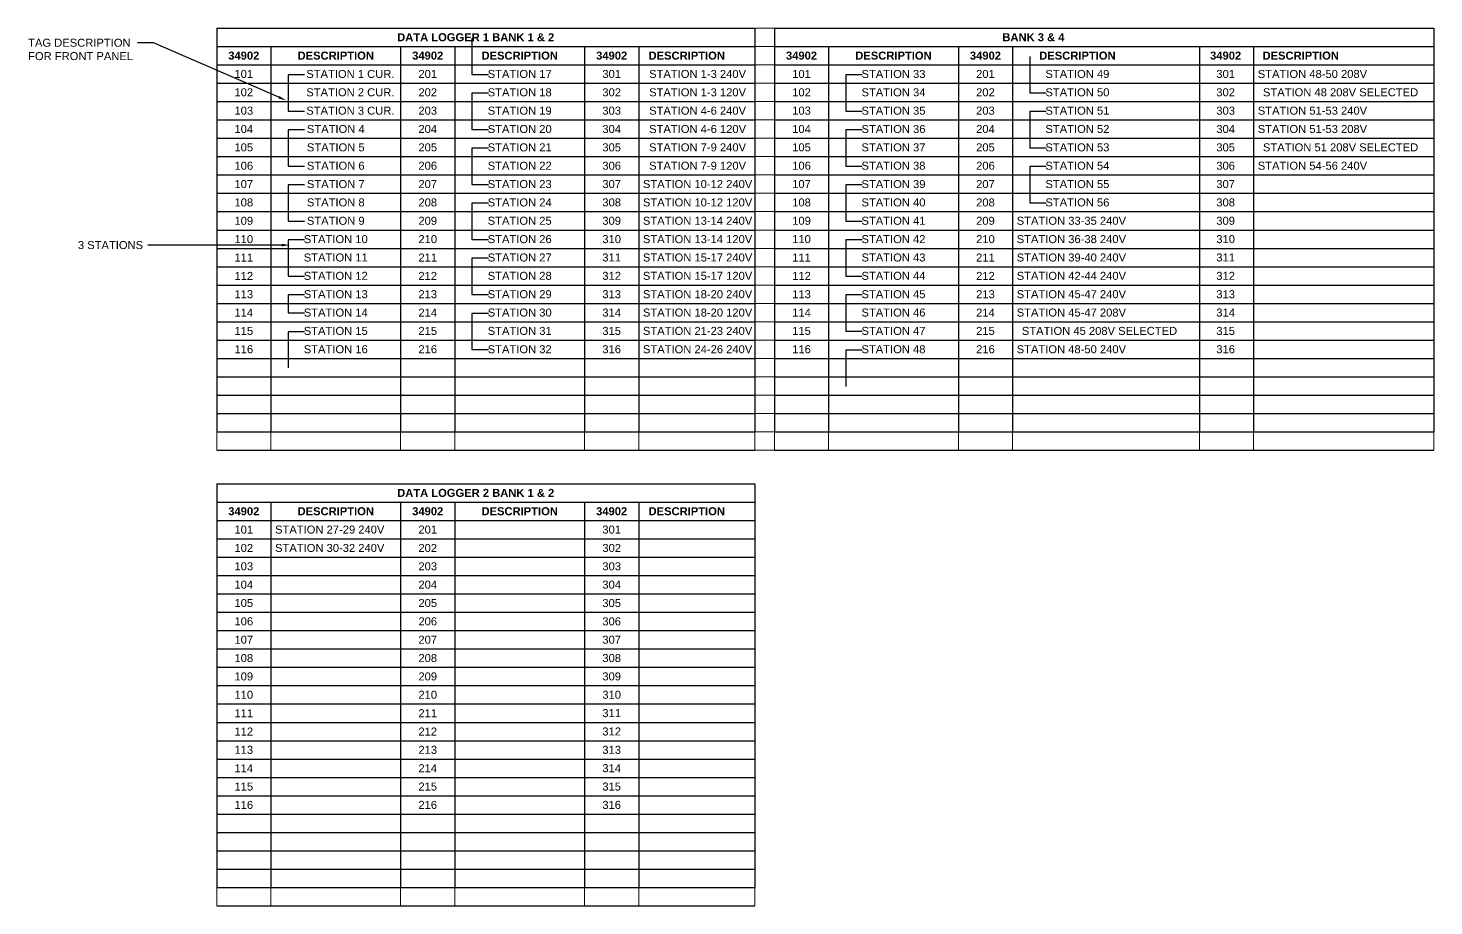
# Model space of a CAD drawing. Header units: inches. Extents: x -228 to 241, y -155 to 115.
# Drawn here: x -154.82 to -132.86, y -96.91 to -83.2 of the extents above; entities that cross this region are included whole.
import ezdxf
from ezdxf import colors
from ezdxf.entities.mleader import LeaderData, LeaderLine
from ezdxf.math import Vec2, Vec3

# ---------------------------------------------------------------- set-up
doc = ezdxf.new("R2010")
doc.units = ezdxf.units.IN
doc.header["$MEASUREMENT"] = 0
for name, color, linetype in [('PANEL DESCRIPTION', 93, 'Continuous'), ('PANEL WIRE', 5, 'Continuous'), ('TEXT', 4, 'Continuous')]:
    doc.layers.add(name, color=color, linetype=linetype)
doc.styles.add('Notes', font='arial.ttf', dxfattribs={"height": 0.125})
doc.styles.get("Standard").update_dxf_attribs({"font": 'arial.ttf'})

msp = doc.modelspace()

# ---------------------------------------------------------------- linework, layer by layer
at = {"layer": 'PANEL WIRE', "color": 3}
for p, q in [((-151.876715, -83.202676), (-143.469445, -83.202676)), ((-151.876715, -83.202676), (-151.876715, -89.509343)), ((-143.469445, -83.202676), (-143.469445, -83.489343)), ((-143.164445, -83.202676), (-132.862659, -83.202676)), ((-143.164445, -83.202676), (-143.164445, -89.509343)), ((-132.862659, -83.202676), (-132.862659, -83.489343)), ((-151.876715, -83.489343), (-151.030048, -83.489343)), ((-151.030048, -83.489343), (-143.469445, -83.489343)), ((-151.030048, -83.489343), (-151.030048, -89.509343)), ((-149.003381, -83.489343), (-149.003381, -89.509343)), ((-148.156715, -83.489343), (-148.156715, -89.509343)), ((-146.130048, -83.489343), (-146.130048, -89.509343)), ((-145.283381, -83.489343), (-145.283381, -89.509343)), ((-143.469445, -83.489343), (-143.469445, -89.509343)), ((-143.164445, -83.489343), (-142.317778, -83.489343)), ((-142.317778, -83.489343), (-132.862659, -83.489343)), ((-142.317778, -83.489343), (-142.317778, -89.509343)), ((-140.291111, -83.489343), (-140.291111, -89.509343)), ((-139.444445, -83.489343), (-139.444445, -89.509343)), ((-136.525179, -83.489343), (-136.525179, -89.509343)), ((-135.678512, -83.489343), (-135.678512, -89.509343)), ((-132.862659, -83.489343), (-132.862659, -89.509343)), ((-151.876715, -83.776009), (-143.469445, -83.776009)), ((-143.164445, -83.776009), (-132.862659, -83.776009)), ((-151.876715, -84.062676), (-143.469445, -84.062676)), ((-143.164445, -84.062676), (-132.862659, -84.062676)), ((-151.876715, -84.349343), (-143.469445, -84.349343)), ((-143.164445, -84.349343), (-132.862659, -84.349343)), ((-151.876715, -84.636009), (-143.469445, -84.636009)), ((-143.164445, -84.636009), (-132.862659, -84.636009)), ((-151.876715, -84.922676), (-143.469445, -84.922676)), ((-143.164445, -84.922676), (-132.862659, -84.922676)), ((-151.876715, -85.209343), (-143.469445, -85.209343)), ((-143.164445, -85.209343), (-132.862659, -85.209343)), ((-151.876715, -85.496009), (-143.469445, -85.496009)), ((-143.164445, -85.496009), (-132.862659, -85.496009)), ((-151.876715, -85.782676), (-143.469445, -85.782676)), ((-143.164445, -85.782676), (-132.862659, -85.782676)), ((-151.876715, -86.069343), (-143.469445, -86.069343)), ((-143.164445, -86.069343), (-132.862659, -86.069343)), ((-151.876715, -86.356009), (-143.469445, -86.356009)), ((-143.164445, -86.356009), (-132.862659, -86.356009)), ((-151.876715, -86.642676), (-143.469445, -86.642676)), ((-143.164445, -86.642676), (-132.862659, -86.642676)), ((-151.876715, -86.929343), (-143.469445, -86.929343)), ((-143.164445, -86.929343), (-132.862659, -86.929343)), ((-151.876715, -87.216009), (-143.469445, -87.216009)), ((-143.164445, -87.216009), (-132.862659, -87.216009)), ((-151.876715, -87.502676), (-143.469445, -87.502676)), ((-143.164445, -87.502676), (-132.862659, -87.502676)), ((-151.876715, -87.789343), (-143.469445, -87.789343)), ((-143.164445, -87.789343), (-132.862659, -87.789343)), ((-151.876715, -88.076009), (-143.469445, -88.076009)), ((-143.164445, -88.076009), (-132.862659, -88.076009)), ((-151.876715, -88.362676), (-143.469445, -88.362676)), ((-143.164445, -88.362676), (-132.862659, -88.362676)), ((-151.876715, -88.649343), (-143.469445, -88.649343)), ((-143.164445, -88.649343), (-132.862659, -88.649343)), ((-151.876715, -88.936009), (-143.469445, -88.936009)), ((-143.164445, -88.936009), (-132.862659, -88.936009)), ((-151.876715, -89.222676), (-143.469445, -89.222676)), ((-143.164445, -89.222676), (-132.862659, -89.222676)), ((-151.876715, -89.509343), (-143.469445, -89.509343)), ((-143.164445, -89.509343), (-132.862659, -89.509343)), ((-151.876715, -89.796009), (-143.469445, -89.796009)), ((-143.164445, -89.796009), (-132.862659, -89.796009)), ((-151.876715, -90.319449), (-143.469445, -90.319449)), ((-151.876715, -90.319449), (-151.876715, -96.626116)), ((-143.469445, -90.319449), (-143.469445, -90.606116)), ((-151.876715, -90.606116), (-151.030048, -90.606116)), ((-151.030048, -90.606116), (-143.469445, -90.606116)), ((-151.030048, -90.606116), (-151.030048, -96.626116)), ((-149.003381, -90.606116), (-149.003381, -96.626116)), ((-148.156715, -90.606116), (-148.156715, -96.626116)), ((-146.130048, -90.606116), (-146.130048, -96.626116)), ((-145.283381, -90.606116), (-145.283381, -96.626116)), ((-143.469445, -90.606116), (-143.469445, -96.626116)), ((-151.876715, -90.892783), (-143.469445, -90.892783)), ((-151.876715, -91.179449), (-143.469445, -91.179449)), ((-151.876715, -91.466116), (-143.469445, -91.466116)), ((-151.876715, -91.752783), (-143.469445, -91.752783)), ((-151.876715, -92.039449), (-143.469445, -92.039449)), ((-151.876715, -92.326116), (-143.469445, -92.326116)), ((-151.876715, -92.612783), (-143.469445, -92.612783)), ((-151.876715, -92.899449), (-143.469445, -92.899449)), ((-151.876715, -93.186116), (-143.469445, -93.186116)), ((-151.876715, -93.472783), (-143.469445, -93.472783)), ((-151.876715, -93.759449), (-143.469445, -93.759449)), ((-151.876715, -94.046116), (-143.469445, -94.046116)), ((-151.876715, -94.332783), (-143.469445, -94.332783)), ((-151.876715, -94.619449), (-143.469445, -94.619449)), ((-151.876715, -94.906116), (-143.469445, -94.906116)), ((-151.876715, -95.192783), (-143.469445, -95.192783)), ((-151.876715, -95.479449), (-143.469445, -95.479449)), ((-151.876715, -95.766116), (-143.469445, -95.766116)), ((-151.876715, -96.052783), (-143.469445, -96.052783)), ((-151.876715, -96.339449), (-143.469445, -96.339449)), ((-151.876715, -96.626116), (-143.469445, -96.626116)), ((-151.876715, -96.912783), (-143.469445, -96.912783))]:
    msp.add_line(p, q, dxfattribs=at)
at = {"layer": 'PANEL WIRE', "color": 8, "lineweight": 0}
for p, q in [((-143.469445, -83.202676), (-143.164445, -83.202676)), ((-143.469445, -83.489343), (-143.164445, -83.489343)), ((-143.469445, -83.776009), (-143.164445, -83.776009)), ((-143.469445, -84.062676), (-143.164445, -84.062676)), ((-143.469445, -84.349343), (-143.164445, -84.349343)), ((-143.469445, -84.636009), (-143.164445, -84.636009)), ((-143.469445, -84.922676), (-143.164445, -84.922676)), ((-143.469445, -85.209343), (-143.164445, -85.209343)), ((-143.469445, -85.496009), (-143.164445, -85.496009)), ((-143.469445, -85.782676), (-143.164445, -85.782676)), ((-143.469445, -86.069343), (-143.164445, -86.069343)), ((-143.469445, -86.356009), (-143.164445, -86.356009)), ((-143.469445, -86.642676), (-143.164445, -86.642676)), ((-143.469445, -86.929343), (-143.164445, -86.929343)), ((-143.469445, -87.216009), (-143.164445, -87.216009)), ((-143.469445, -87.502676), (-143.164445, -87.502676)), ((-143.469445, -87.789343), (-143.164445, -87.789343)), ((-143.469445, -88.076009), (-143.164445, -88.076009)), ((-143.469445, -88.362676), (-143.164445, -88.362676)), ((-143.469445, -88.649343), (-143.164445, -88.649343)), ((-143.469445, -88.936009), (-143.164445, -88.936009)), ((-143.469445, -89.222676), (-143.164445, -89.222676)), ((-151.876715, -89.509343), (-151.876715, -89.796009)), ((-151.030048, -89.509343), (-151.030048, -89.796009)), ((-149.003381, -89.509343), (-149.003381, -89.796009)), ((-148.156715, -89.509343), (-148.156715, -89.796009)), ((-146.130048, -89.509343), (-146.130048, -89.796009)), ((-145.283381, -89.509343), (-145.283381, -89.796009)), ((-143.469445, -89.509343), (-143.164445, -89.509343)), ((-143.469445, -89.509343), (-143.469445, -89.796009)), ((-143.164445, -89.509343), (-143.164445, -89.796009)), ((-142.317778, -89.509343), (-142.317778, -89.796009)), ((-140.291111, -89.509343), (-140.291111, -89.796009)), ((-139.444445, -89.509343), (-139.444445, -89.796009)), ((-136.525179, -89.509343), (-136.525179, -89.796009)), ((-135.678512, -89.509343), (-135.678512, -89.796009)), ((-132.862659, -89.509343), (-132.862659, -89.796009)), ((-143.469445, -89.796009), (-143.164445, -89.796009)), ((-151.876715, -96.626116), (-151.876715, -96.912783)), ((-151.030048, -96.626116), (-151.030048, -96.912783)), ((-149.003381, -96.626116), (-149.003381, -96.912783)), ((-148.156715, -96.626116), (-148.156715, -96.912783)), ((-146.130048, -96.626116), (-146.130048, -96.912783)), ((-145.283381, -96.626116), (-145.283381, -96.912783)), ((-143.469445, -96.626116), (-143.469445, -96.912783))]:
    msp.add_line(p, q, dxfattribs=at)
at = {"layer": 'TEXT'}
for p, q in [((-147.888665, -83.35767), (-147.888665, -83.924691)), ((-139.176395, -83.644336), (-139.176395, -84.211358)), ((-150.504625, -83.931003), (-150.761998, -83.931003)), ((-150.761998, -83.931003), (-150.761998, -84.498025)), ((-147.888665, -83.924691), (-147.631292, -83.924691)), ((-141.792355, -83.931003), (-142.049728, -83.931003)), ((-142.049728, -83.931003), (-142.049728, -84.498025)), ((-147.631292, -84.21767), (-147.888665, -84.21767)), ((-147.888665, -84.21767), (-147.888665, -84.784691)), ((-139.176395, -84.211358), (-138.919022, -84.211358)), ((-150.761998, -84.498025), (-150.504625, -84.498025)), ((-142.049728, -84.498025), (-141.792355, -84.498025)), ((-138.919022, -84.504336), (-139.176395, -84.504336)), ((-139.176395, -84.504336), (-139.176395, -85.071358)), ((-150.504625, -84.791003), (-150.761998, -84.791003)), ((-150.761998, -84.791003), (-150.761998, -85.358025)), ((-147.888665, -84.784691), (-147.631292, -84.784691)), ((-141.792355, -84.791003), (-142.049728, -84.791003)), ((-142.049728, -84.791003), (-142.049728, -85.358025)), ((-147.631292, -85.07767), (-147.888665, -85.07767)), ((-147.888665, -85.07767), (-147.888665, -85.644691)), ((-139.176395, -85.071358), (-138.919022, -85.071358)), ((-150.761998, -85.358025), (-150.504625, -85.358025)), ((-142.049728, -85.358025), (-141.792355, -85.358025)), ((-138.919022, -85.364336), (-139.176395, -85.364336)), ((-139.176395, -85.364336), (-139.176395, -85.931358)), ((-150.504625, -85.651003), (-150.761998, -85.651003)), ((-150.761998, -85.651003), (-150.761998, -86.218025)), ((-147.888665, -85.644691), (-147.631292, -85.644691)), ((-141.792355, -85.651003), (-142.049728, -85.651003)), ((-142.049728, -85.651003), (-142.049728, -86.218025)), ((-147.631292, -85.93767), (-147.888665, -85.93767)), ((-147.888665, -85.93767), (-147.888665, -86.504691)), ((-139.176395, -85.931358), (-138.919022, -85.931358)), ((-150.761998, -86.218025), (-150.504625, -86.218025)), ((-142.049728, -86.218025), (-141.792355, -86.218025)), ((-150.504625, -86.511003), (-150.761998, -86.511003)), ((-150.761998, -86.511003), (-150.761998, -87.078025)), ((-147.888665, -86.504691), (-147.631292, -86.504691)), ((-141.792355, -86.511003), (-142.049728, -86.511003)), ((-142.049728, -86.511003), (-142.049728, -87.078025)), ((-147.631292, -86.79767), (-147.888665, -86.79767)), ((-147.888665, -86.79767), (-147.888665, -87.364691)), ((-150.761998, -87.078025), (-150.504625, -87.078025)), ((-142.049728, -87.078025), (-141.792355, -87.078025)), ((-150.504625, -87.371003), (-150.761998, -87.371003)), ((-150.761998, -87.371003), (-150.761998, -87.651358)), ((-147.888665, -87.364691), (-147.631292, -87.364691)), ((-141.792355, -87.371003), (-142.049728, -87.371003)), ((-142.049728, -87.371003), (-142.049728, -87.938025)), ((-150.761998, -87.651358), (-150.504625, -87.651358)), ((-147.631292, -87.65767), (-147.888665, -87.65767)), ((-147.888665, -87.65767), (-147.888665, -88.224691)), ((-150.504625, -87.944336), (-150.761998, -87.944336)), ((-150.761998, -87.944336), (-150.761998, -88.511358)), ((-142.049728, -87.938025), (-141.792355, -87.938025)), ((-147.888665, -88.224691), (-147.631292, -88.224691)), ((-141.792355, -88.231003), (-142.049728, -88.231003)), ((-142.049728, -88.231003), (-142.049728, -88.798025))]:
    msp.add_line(p, q, dxfattribs=at)

# ---------------------------------------------------------------- texts
at = {"layer": 'PANEL WIRE', "color": 4, "char_height": 0.125, "attachment_point": 5}
for s, insert, width in [('{\\fArial|b1|i0|c0|p34;DATA LOGGER 1 BANK 1 & 2}', (-147.830604, -83.346009), 7.97222222), ('{\\fArial|b1|i0|c0|p34;BANK 3 & 4}', (-139.118334, -83.346009), 7.97222222), ('{\\fArial|b1|i0|c0|p34;34902}', (-151.453381, -83.632676), 0.72666667), ('{\\fArial|b1|i0|c0;DESCRIPTION', (-150.016715, -83.632676), 1.90666667), ('{\\fArial|b1|i0|c0|p34;34902}', (-148.580048, -83.632676), 0.72666667), ('{\\fArial|b1|i0|c0;DESCRIPTION', (-147.143381, -83.632676), 1.90666667), ('{\\fArial|b1|i0|c0|p34;34902}', (-145.706715, -83.632676), 0.72666667), ('{\\fArial|b1|i0|c0;DESCRIPTION', (-144.533937, -83.632676), 1.37888889), ('{\\fArial|b1|i0|c0|p34;34902}', (-142.741111, -83.632676), 0.72666667), ('{\\fArial|b1|i0|c0;DESCRIPTION', (-141.304445, -83.632676), 1.90666667), ('{\\fArial|b1|i0|c0|p34;34902}', (-139.867778, -83.632676), 0.72666667), ('{\\fArial|b1|i0|c0;DESCRIPTION', (-138.431111, -83.632676), 1.90666667), ('{\\fArial|b1|i0|c0|p34;34902}', (-136.115735, -83.632676), 0.72666667), ('{\\fArial|b1|i0|c0;DESCRIPTION', (-134.942957, -83.632676), 1.37888889), ('{\\fArial|b0|i0|c0;101', (-151.453381, -83.919343), 0.72666667), ('STATION 1 CUR.', (-149.788468, -83.919343), 1.90666667), ('{\\fArial|b0|i0|c0;201', (-148.580048, -83.919343), 0.72666667), ('STATION 17', (-147.143381, -83.919343), 1.90666667), ('{\\fArial|b0|i0|c0;301', (-145.706715, -83.919343), 0.72666667), ('STATION 1-3 240V', (-144.36451, -83.919343), 2.22171441), ('{\\fArial|b0|i0|c0;101', (-142.741111, -83.919343), 0.72666667), ('STATION 33', (-141.304445, -83.919343), 1.90666667), ('{\\fArial|b0|i0|c0;201', (-139.867778, -83.919343), 0.72666667), ('STATION 49', (-138.431111, -83.919343), 1.90666667), ('{\\fArial|b0|i0|c0;301', (-136.115735, -83.919343), 0.72666667), ('STATION 48-50 208V', (-134.759641, -83.919343), 2.22171441), ('{\\fArial|b0|i0|c0;102', (-151.453381, -84.206009), 0.72666667), ('STATION 2 CUR.', (-149.788467, -84.206009), 1.90666667), ('{\\fArial|b0|i0|c0;202', (-148.580048, -84.206009), 0.72666667), ('STATION 18', (-147.143381, -84.206009), 1.90666667), ('{\\fArial|b0|i0|c0;302', (-145.706715, -84.206009), 0.72666667), ('STATION 1-3 120V', (-144.36451, -84.206009), 2.22171441), ('{\\fArial|b0|i0|c0;102', (-142.741111, -84.206009), 0.72666667), ('STATION 34', (-141.304445, -84.206009), 1.90666667), ('{\\fArial|b0|i0|c0;202', (-139.867778, -84.206009), 0.72666667), ('STATION 50', (-138.431111, -84.206009), 1.90666667), ('{\\fArial|b0|i0|c0;302', (-136.115735, -84.206009), 0.72666667), ('STATION 48 208V SELECTED', (-134.320286, -84.206009), 3.59708337), ('{\\fArial|b0|i0|c0;103', (-151.453381, -84.492676), 0.72666667), ('STATION 3 CUR.', (-149.788467, -84.492676), 1.90666667), ('{\\fArial|b0|i0|c0;203', (-148.580048, -84.492676), 0.72666667), ('STATION 19', (-147.143381, -84.492676), 1.90666667), ('{\\fArial|b0|i0|c0;303', (-145.706715, -84.492676), 0.72666667), ('STATION 4-6 240V', (-144.36451, -84.492676), 2.22171441), ('{\\fArial|b0|i0|c0;103', (-142.741111, -84.492676), 0.72666667), ('STATION 35', (-141.304445, -84.492676), 1.90666667), ('{\\fArial|b0|i0|c0;203', (-139.867778, -84.492676), 0.72666667), ('STATION 51', (-138.431111, -84.492676), 1.90666667), ('{\\fArial|b0|i0|c0;303', (-136.115735, -84.492676), 0.72666667), ('STATION 51-53 240V', (-134.759641, -84.492676), 2.22171441), ('{\\fArial|b0|i0|c0;104', (-151.453381, -84.779343), 0.72666667), ('STATION 4', (-150.016715, -84.779343), 1.90666667), ('{\\fArial|b0|i0|c0;204', (-148.580048, -84.779343), 0.72666667), ('STATION 20', (-147.143381, -84.779343), 1.90666667), ('{\\fArial|b0|i0|c0;304', (-145.706715, -84.779343), 0.72666667), ('STATION 4-6 120V', (-144.36451, -84.779343), 2.22171441), ('{\\fArial|b0|i0|c0;104', (-142.741111, -84.779343), 0.72666667), ('STATION 36', (-141.304445, -84.779343), 1.90666667), ('{\\fArial|b0|i0|c0;204', (-139.867778, -84.779343), 0.72666667), ('STATION 52', (-138.431111, -84.779343), 1.90666667), ('{\\fArial|b0|i0|c0;304', (-136.115735, -84.779343), 0.72666667), ('STATION 51-53 208V', (-134.759641, -84.779343), 2.22171441), ('{\\fArial|b0|i0|c0;105', (-151.453381, -85.066009), 0.72666667), ('STATION 5', (-150.016715, -85.066009), 1.90666667), ('{\\fArial|b0|i0|c0;205', (-148.580048, -85.066009), 0.72666667), ('STATION 21', (-147.143381, -85.066009), 1.90666667), ('{\\fArial|b0|i0|c0;305', (-145.706715, -85.066009), 0.72666667), ('STATION 7-9 240V', (-144.36451, -85.066009), 2.22171441), ('{\\fArial|b0|i0|c0;105', (-142.741111, -85.066009), 0.72666667), ('STATION 37', (-141.304445, -85.066009), 1.90666667), ('{\\fArial|b0|i0|c0;205', (-139.867778, -85.066009), 0.72666667), ('STATION 53', (-138.431111, -85.066009), 1.90666667), ('{\\fArial|b0|i0|c0;305', (-136.115735, -85.066009), 0.72666667), ('STATION 51 208V SELECTED', (-134.320286, -85.066009), 3.59708337), ('{\\fArial|b0|i0|c0;106', (-151.453381, -85.352676), 0.72666667), ('STATION 6', (-150.016715, -85.352676), 1.90666667), ('{\\fArial|b0|i0|c0;206', (-148.580048, -85.352676), 0.72666667), ('STATION 22', (-147.143381, -85.352676), 1.90666667), ('{\\fArial|b0|i0|c0;306', (-145.706715, -85.352676), 0.72666667), ('STATION 7-9 120V', (-144.36451, -85.352676), 2.22171441), ('{\\fArial|b0|i0|c0;106', (-142.741111, -85.352676), 0.72666667), ('STATION 38', (-141.304445, -85.352676), 1.90666667), ('{\\fArial|b0|i0|c0;206', (-139.867778, -85.352676), 0.72666667), ('STATION 54', (-138.431111, -85.352676), 1.90666667), ('{\\fArial|b0|i0|c0;306', (-136.115735, -85.352676), 0.72666667), ('STATION 54-56 240V', (-134.759641, -85.352676), 2.22171441), ('{\\fArial|b0|i0|c0;107', (-151.453381, -85.639343), 0.72666667), ('STATION 7', (-150.016715, -85.639343), 1.90666667), ('{\\fArial|b0|i0|c0;207', (-148.580048, -85.639343), 0.72666667), ('STATION 23', (-147.143381, -85.639343), 1.90666667), ('{\\fArial|b0|i0|c0;307', (-145.706715, -85.639343), 0.72666667), ('STATION 10-12 240V', (-144.36451, -85.639343), 2.22171441), ('{\\fArial|b0|i0|c0;107', (-142.741111, -85.639343), 0.72666667), ('STATION 39', (-141.304445, -85.639343), 1.90666667), ('{\\fArial|b0|i0|c0;207', (-139.867778, -85.639343), 0.72666667), ('STATION 55', (-138.431111, -85.639343), 1.90666667), ('{\\fArial|b0|i0|c0;307', (-136.115735, -85.639343), 0.72666667), ('{\\fArial|b0|i0|c0;108', (-151.453381, -85.926009), 0.72666667), ('STATION 8', (-150.016715, -85.926009), 1.90666667), ('{\\fArial|b0|i0|c0;208', (-148.580048, -85.926009), 0.72666667), ('STATION 24', (-147.143381, -85.926009), 1.90666667), ('{\\fArial|b0|i0|c0;308', (-145.706715, -85.926009), 0.72666667), ('STATION 10-12 120V', (-144.36451, -85.926009), 2.22171441), ('{\\fArial|b0|i0|c0;108', (-142.741111, -85.926009), 0.72666667), ('STATION 40', (-141.304445, -85.926009), 1.90666667), ('{\\fArial|b0|i0|c0;208', (-139.867778, -85.926009), 0.72666667), ('STATION 56', (-138.431111, -85.926009), 1.90666667), ('{\\fArial|b0|i0|c0;308', (-136.115735, -85.926009), 0.72666667), ('{\\fArial|b0|i0|c0;109', (-151.453381, -86.212676), 0.72666667), ('STATION 9', (-150.016715, -86.212676), 1.90666667), ('{\\fArial|b0|i0|c0;209', (-148.580048, -86.212676), 0.72666667), ('STATION 25', (-147.143381, -86.212676), 1.90666667), ('{\\fArial|b0|i0|c0;309', (-145.706715, -86.212676), 0.72666667), ('STATION 13-14 240V', (-144.36451, -86.212676), 2.22171441), ('{\\fArial|b0|i0|c0;109', (-142.741111, -86.212676), 0.72666667), ('STATION 41', (-141.304445, -86.212676), 1.90666667), ('{\\fArial|b0|i0|c0;209', (-139.867778, -86.212676), 0.72666667), ('STATION 33-35 240V', (-138.525574, -86.212676), 2.22171441), ('{\\fArial|b0|i0|c0;309', (-136.115735, -86.212676), 0.72666667), ('{\\fArial|b0|i0|c0;110', (-151.453381, -86.499343), 0.72666667), ('STATION 10', (-150.016715, -86.499343), 1.90666667), ('{\\fArial|b0|i0|c0;210', (-148.580048, -86.499343), 0.72666667), ('STATION 26', (-147.143381, -86.499343), 1.90666667), ('{\\fArial|b0|i0|c0;310', (-145.706715, -86.499343), 0.72666667), ('STATION 13-14 120V', (-144.36451, -86.499343), 2.22171441), ('{\\fArial|b0|i0|c0;110', (-142.741111, -86.499343), 0.72666667), ('STATION 42', (-141.304445, -86.499343), 1.90666667), ('{\\fArial|b0|i0|c0;210', (-139.867778, -86.499343), 0.72666667), ('STATION 36-38 240V', (-138.525574, -86.499343), 2.22171441), ('{\\fArial|b0|i0|c0;310', (-136.115735, -86.499343), 0.72666667), ('{\\fArial|b0|i0|c0;111', (-151.453381, -86.786009), 0.72666667), ('STATION 11', (-150.016715, -86.786009), 1.90666667), ('{\\fArial|b0|i0|c0;211', (-148.580048, -86.786009), 0.72666667), ('STATION 27', (-147.143381, -86.786009), 1.90666667), ('{\\fArial|b0|i0|c0;311', (-145.706715, -86.786009), 0.72666667), ('STATION 15-17 240V', (-144.36451, -86.786009), 2.22171441), ('{\\fArial|b0|i0|c0;111', (-142.741111, -86.786009), 0.72666667), ('STATION 43', (-141.304445, -86.786009), 1.90666667), ('{\\fArial|b0|i0|c0;211', (-139.867778, -86.786009), 0.72666667), ('STATION 39-40 240V', (-138.525574, -86.786009), 2.22171441), ('{\\fArial|b0|i0|c0;311', (-136.115735, -86.786009), 0.72666667), ('{\\fArial|b0|i0|c0;112', (-151.453381, -87.072676), 0.72666667), ('STATION 12', (-150.016715, -87.072676), 1.90666667), ('{\\fArial|b0|i0|c0;212', (-148.580048, -87.072676), 0.72666667), ('STATION 28', (-147.143381, -87.072676), 1.90666667), ('{\\fArial|b0|i0|c0;312', (-145.706715, -87.072676), 0.72666667), ('STATION 15-17 120V', (-144.36451, -87.072676), 2.22171441), ('{\\fArial|b0|i0|c0;112', (-142.741111, -87.072676), 0.72666667), ('STATION 44', (-141.304445, -87.072676), 1.90666667), ('{\\fArial|b0|i0|c0;212', (-139.867778, -87.072676), 0.72666667), ('STATION 42-44 240V', (-138.525574, -87.072676), 2.22171441), ('{\\fArial|b0|i0|c0;312', (-136.115735, -87.072676), 0.72666667), ('{\\fArial|b0|i0|c0;113', (-151.453381, -87.359343), 0.72666667), ('STATION 13', (-150.016715, -87.359343), 1.90666667), ('{\\fArial|b0|i0|c0;213', (-148.580048, -87.359343), 0.72666667), ('STATION 29', (-147.143381, -87.359343), 1.90666667), ('{\\fArial|b0|i0|c0;313', (-145.706715, -87.359343), 0.72666667), ('STATION 18-20 240V', (-144.36451, -87.359343), 2.22171441), ('{\\fArial|b0|i0|c0;113', (-142.741111, -87.359343), 0.72666667), ('STATION 45', (-141.304445, -87.359343), 1.90666667), ('{\\fArial|b0|i0|c0;213', (-139.867778, -87.359343), 0.72666667), ('STATION 45-47 240V', (-138.525574, -87.359343), 2.22171441), ('{\\fArial|b0|i0|c0;313', (-136.115735, -87.359343), 0.72666667), ('{\\fArial|b0|i0|c0;114', (-151.453381, -87.646009), 0.72666667), ('STATION 14', (-150.016715, -87.646009), 1.90666667), ('{\\fArial|b0|i0|c0;214', (-148.580048, -87.646009), 0.72666667), ('STATION 30', (-147.143381, -87.646009), 1.90666667), ('{\\fArial|b0|i0|c0;314', (-145.706715, -87.646009), 0.72666667), ('STATION 18-20 120V', (-144.36451, -87.646009), 2.22171441), ('{\\fArial|b0|i0|c0;114', (-142.741111, -87.646009), 0.72666667), ('STATION 46', (-141.304445, -87.646009), 1.90666667), ('{\\fArial|b0|i0|c0;214', (-139.867778, -87.646009), 0.72666667), ('STATION 45-47 208V', (-138.525574, -87.646009), 2.22171441), ('{\\fArial|b0|i0|c0;314', (-136.115735, -87.646009), 0.72666667), ('{\\fArial|b0|i0|c0;115', (-151.453381, -87.932676), 0.72666667), ('STATION 15', (-150.016715, -87.932676), 1.90666667), ('{\\fArial|b0|i0|c0;215', (-148.580048, -87.932676), 0.72666667), ('STATION 31', (-147.143381, -87.932676), 1.90666667), ('{\\fArial|b0|i0|c0;315', (-145.706715, -87.932676), 0.72666667), ('STATION 21-23 240V', (-144.36451, -87.932676), 2.22171441), ('{\\fArial|b0|i0|c0;115', (-142.741111, -87.932676), 0.72666667), ('STATION 47', (-141.304445, -87.932676), 1.90666667), ('{\\fArial|b0|i0|c0;215', (-139.867778, -87.932676), 0.72666667), ('STATION 45 208V SELECTED', (-138.086219, -87.932676), 3.59708337), ('{\\fArial|b0|i0|c0;315', (-136.115735, -87.932676), 0.72666667), ('{\\fArial|b0|i0|c0;116', (-151.453381, -88.219343), 0.72666667), ('STATION 16', (-150.016715, -88.219343), 1.90666667), ('{\\fArial|b0|i0|c0;216', (-148.580048, -88.219343), 0.72666667), ('STATION 32', (-147.143381, -88.219343), 1.90666667), ('{\\fArial|b0|i0|c0;316', (-145.706715, -88.219343), 0.72666667), ('STATION 24-26 240V', (-144.36451, -88.219343), 2.22171441), ('{\\fArial|b0|i0|c0;116', (-142.741111, -88.219343), 0.72666667), ('STATION 48', (-141.304445, -88.219343), 1.90666667), ('{\\fArial|b0|i0|c0;216', (-139.867778, -88.219343), 0.72666667), ('STATION 48-50 240V', (-138.525574, -88.219343), 2.22171441), ('{\\fArial|b0|i0|c0;316', (-136.115735, -88.219343), 0.72666667), ('{\\fArial|b1|i0|c0|p34;DATA LOGGER 2 BANK 1 & 2}', (-147.830604, -90.462783), 7.97222222), ('{\\fArial|b1|i0|c0|p34;34902}', (-151.453381, -90.749449), 0.72666667), ('{\\fArial|b1|i0|c0;DESCRIPTION', (-150.016715, -90.749449), 1.90666667), ('{\\fArial|b1|i0|c0|p34;34902}', (-148.580048, -90.749449), 0.72666667), ('{\\fArial|b1|i0|c0;DESCRIPTION', (-147.143381, -90.749449), 1.90666667), ('{\\fArial|b1|i0|c0|p34;34902}', (-145.706715, -90.749449), 0.72666667), ('{\\fArial|b1|i0|c0;DESCRIPTION', (-144.533937, -90.749449), 1.37888889), ('{\\fArial|b0|i0|c0;101', (-151.453381, -91.036116), 0.72666667), ('STATION 27-29 240V', (-150.111177, -91.036116), 2.22171441), ('{\\fArial|b0|i0|c0;201', (-148.580048, -91.036116), 0.72666667), ('{\\fArial|b0|i0|c0;301', (-145.706715, -91.036116), 0.72666667), ('{\\fArial|b0|i0|c0;102', (-151.453381, -91.322783), 0.72666667), ('STATION 30-32 240V', (-150.111177, -91.322783), 2.22171441), ('{\\fArial|b0|i0|c0;202', (-148.580048, -91.322783), 0.72666667), ('{\\fArial|b0|i0|c0;302', (-145.706715, -91.322783), 0.72666667), ('{\\fArial|b0|i0|c0;103', (-151.453381, -91.609449), 0.72666667), ('{\\fArial|b0|i0|c0;203', (-148.580048, -91.609449), 0.72666667), ('{\\fArial|b0|i0|c0;303', (-145.706715, -91.609449), 0.72666667), ('{\\fArial|b0|i0|c0;104', (-151.453381, -91.896116), 0.72666667), ('{\\fArial|b0|i0|c0;204', (-148.580048, -91.896116), 0.72666667), ('{\\fArial|b0|i0|c0;304', (-145.706715, -91.896116), 0.72666667), ('{\\fArial|b0|i0|c0;105', (-151.453381, -92.182783), 0.72666667), ('{\\fArial|b0|i0|c0;205', (-148.580048, -92.182783), 0.72666667), ('{\\fArial|b0|i0|c0;305', (-145.706715, -92.182783), 0.72666667), ('{\\fArial|b0|i0|c0;106', (-151.453381, -92.469449), 0.72666667), ('{\\fArial|b0|i0|c0;206', (-148.580048, -92.469449), 0.72666667), ('{\\fArial|b0|i0|c0;306', (-145.706715, -92.469449), 0.72666667), ('{\\fArial|b0|i0|c0;107', (-151.453381, -92.756116), 0.72666667), ('{\\fArial|b0|i0|c0;207', (-148.580048, -92.756116), 0.72666667), ('{\\fArial|b0|i0|c0;307', (-145.706715, -92.756116), 0.72666667), ('{\\fArial|b0|i0|c0;108', (-151.453381, -93.042783), 0.72666667), ('{\\fArial|b0|i0|c0;208', (-148.580048, -93.042783), 0.72666667), ('{\\fArial|b0|i0|c0;308', (-145.706715, -93.042783), 0.72666667), ('{\\fArial|b0|i0|c0;109', (-151.453381, -93.329449), 0.72666667), ('{\\fArial|b0|i0|c0;209', (-148.580048, -93.329449), 0.72666667), ('{\\fArial|b0|i0|c0;309', (-145.706715, -93.329449), 0.72666667), ('{\\fArial|b0|i0|c0;110', (-151.453381, -93.616116), 0.72666667), ('{\\fArial|b0|i0|c0;210', (-148.580048, -93.616116), 0.72666667), ('{\\fArial|b0|i0|c0;310', (-145.706715, -93.616116), 0.72666667), ('{\\fArial|b0|i0|c0;111', (-151.453381, -93.902783), 0.72666667), ('{\\fArial|b0|i0|c0;211', (-148.580048, -93.902783), 0.72666667), ('{\\fArial|b0|i0|c0;311', (-145.706715, -93.902783), 0.72666667), ('{\\fArial|b0|i0|c0;112', (-151.453381, -94.189449), 0.72666667), ('{\\fArial|b0|i0|c0;212', (-148.580048, -94.189449), 0.72666667), ('{\\fArial|b0|i0|c0;312', (-145.706715, -94.189449), 0.72666667), ('{\\fArial|b0|i0|c0;113', (-151.453381, -94.476116), 0.72666667), ('{\\fArial|b0|i0|c0;213', (-148.580048, -94.476116), 0.72666667), ('{\\fArial|b0|i0|c0;313', (-145.706715, -94.476116), 0.72666667), ('{\\fArial|b0|i0|c0;114', (-151.453381, -94.762783), 0.72666667), ('{\\fArial|b0|i0|c0;214', (-148.580048, -94.762783), 0.72666667), ('{\\fArial|b0|i0|c0;314', (-145.706715, -94.762783), 0.72666667), ('{\\fArial|b0|i0|c0;115', (-151.453381, -95.049449), 0.72666667), ('{\\fArial|b0|i0|c0;215', (-148.580048, -95.049449), 0.72666667), ('{\\fArial|b0|i0|c0;315', (-145.706715, -95.049449), 0.72666667), ('{\\fArial|b0|i0|c0;116', (-151.453381, -95.336116), 0.72666667), ('{\\fArial|b0|i0|c0;216', (-148.580048, -95.336116), 0.72666667), ('{\\fArial|b0|i0|c0;316', (-145.706715, -95.336116), 0.72666667)]:
    msp.add_mtext(s, dxfattribs=dict(at, insert=insert, width=width))

# ---------------------------------------------------------------- leaders
at = {"layer": 'PANEL DESCRIPTION'}
ml = msp.add_multileader_mtext('Standard', dxfattribs=at)
ml.set_content('TAG DESCRIPTION\\PFOR FRONT PANEL', color=256, style='Notes')
ml.set_leader_properties()
ml.build(insert=Vec2(0, 0))
ml.multileader.update_dxf_attribs({"dogleg_length": 0.25, "arrow_head_size": 0.125})
ctx = ml.context
ctx.base_point, ctx.char_height, ctx.arrow_head_size, ctx.landing_gap_size, ctx.plane_origin = Vec3(-154.912592, -83.432205), 0.125, 0.125, 0.09, Vec3(-150.790477, -84.332374)
notes = []
notes.append((ctx, [(0, (1, 1, 0), (-152.863475, -83.432205), (-1, 0), 0.25, [(0, [(-150.790477, -84.332374)], 0, [])])]))
ctx.mtext.insert, ctx.mtext.flow_direction = Vec3(-154.822592, -83.368639), 5
ml = msp.add_multileader_mtext('Standard', dxfattribs=at)
ml.set_content('3 STATIONS', color=256, style='Notes')
ml.set_leader_properties()
ml.build(insert=Vec2(0, 0))
ml.multileader.update_dxf_attribs({"dogleg_length": 0.25, "arrow_head_size": 0.125})
ctx = ml.context
ctx.base_point, ctx.char_height, ctx.arrow_head_size, ctx.landing_gap_size, ctx.plane_origin = Vec3(-154.135161, -86.592299), 0.125, 0.125, 0.09, Vec3(-150.735807, -86.592299)
notes.append((ctx, [(0, (1, 1, 0), (-152.702773, -86.592299), (-1, 0), 0.25, [(0, [(-150.735807, -86.592299)], 0, [])])]))
ctx.mtext.insert, ctx.mtext.flow_direction = Vec3(-154.045161, -86.528691), 5
for ctx, leaders in notes:
    for number, flags, end, landing, length, lines in leaders:
        leader = LeaderData()
        leader.index, (leader.has_last_leader_line, leader.has_dogleg_vector, leader.attachment_direction) = number, flags
        leader.last_leader_point, leader.dogleg_vector, leader.dogleg_length = Vec3(end), Vec3(landing), length
        for number, points, colour, breaks in lines:
            line = LeaderLine()
            line.index, line.vertices, line.color, line.breaks = number, Vec3.list(points), colors.encode_raw_color(colour), breaks
            leader.lines.append(line)
        ctx.leaders.append(leader)

doc.saveas('drawing.dxf')
